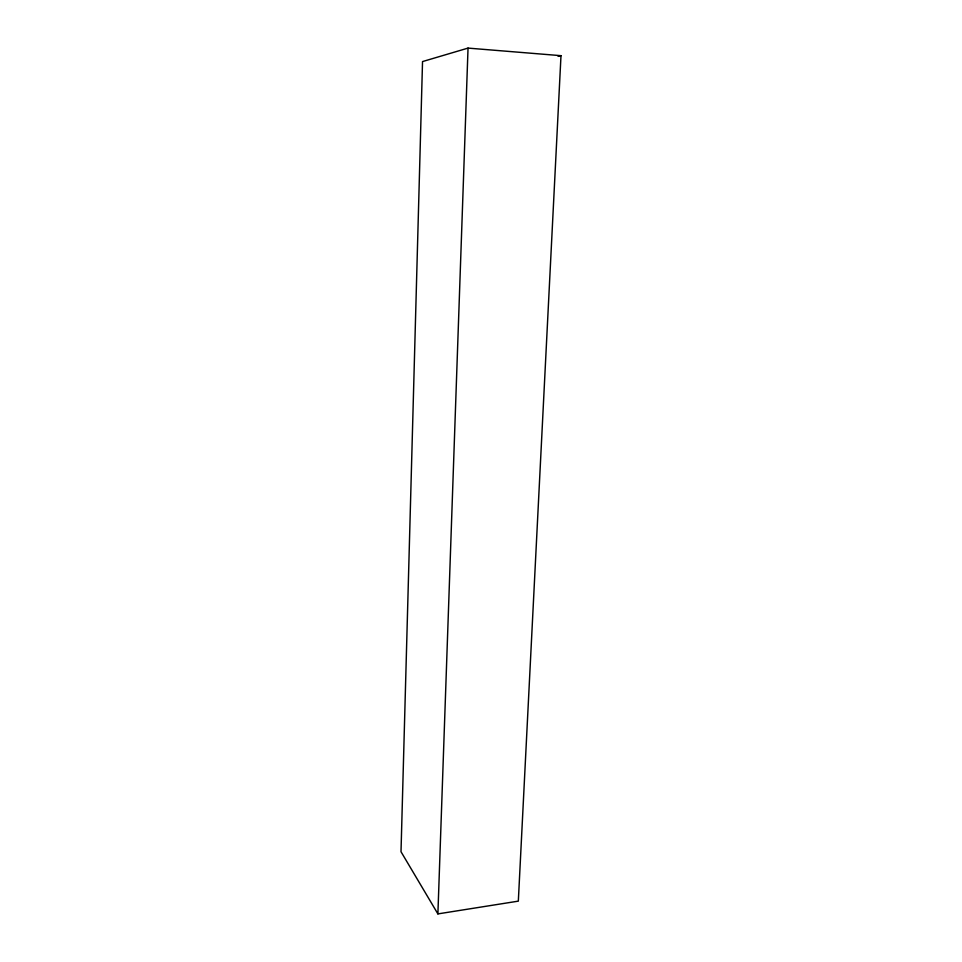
<?xml version="1.0" encoding="UTF-8"?>
<svg xmlns="http://www.w3.org/2000/svg" width="962" height="962" viewBox="0 0 962 962"><rect width="100%" height="100%" fill="white"/><g stroke="black" fill="none" stroke-linecap="round" stroke-linejoin="round"><path stroke-width="1.44" d="M437.89 913.9L468.037 48.1L560.99 55.676L518.326 901.141L437.89 913.9L401.01 851.731L422.534 61.568L468.037 48.1M558.104 56.349L560.99 55.676"/></g></svg>
